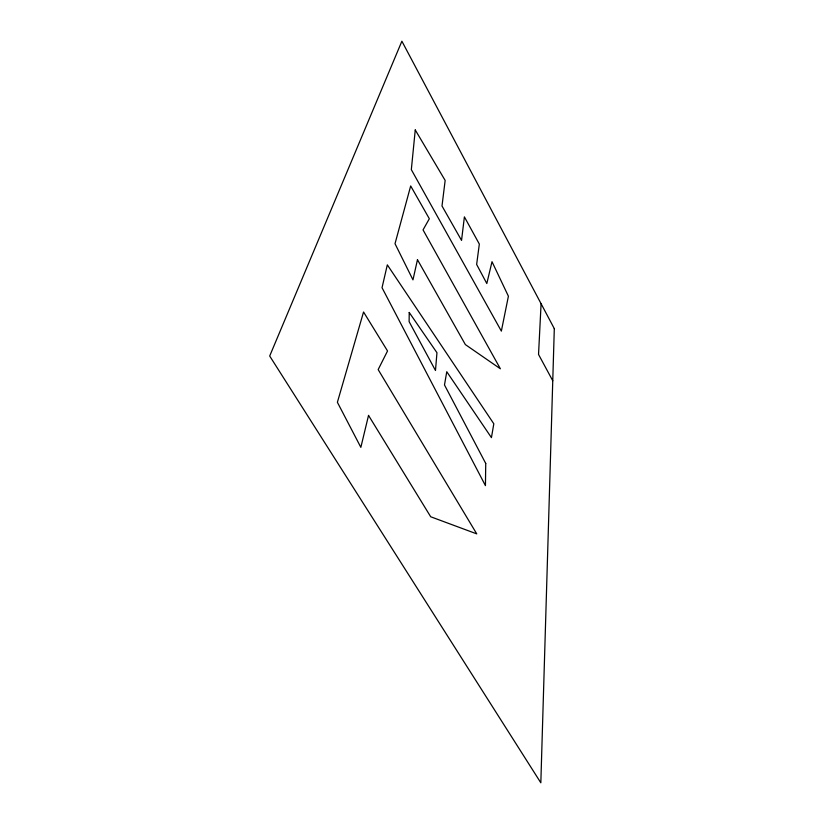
<?xml version="1.0" encoding="UTF-8"?>
<svg xmlns="http://www.w3.org/2000/svg" width="824" height="824" viewBox="0 0 824 824"><rect width="100%" height="100%" fill="white"/><g stroke="black" fill="none" stroke-linecap="round" stroke-linejoin="round"><path stroke-width="1.24" d="M541.09 303.706L538.536 354.444L552.76 380.76M409.229 312.471L409.116 321.638L435.484 370.491L436.957 352.724L409.229 312.471M485.738 463.449L485.439 485.635L382.037 287.72L387.321 264.844L493.813 423.783L491.434 437.626L446.773 371.727L444.486 384.952L485.738 463.449M554.305 328.642L540.832 782.8L269.695 356.019L401.885 41.2L554.305 328.642M415.255 129.955L411.331 169.641L501.353 331.104L508.408 296.218L492.01 261.702L486.809 283.538L476.643 264.452L479.331 244.079L464.396 216.877L461.543 240.392L442.004 205.979L445.156 180.425L415.255 129.955M417.469 259.704L412.968 279.861L395.015 243.698L410.682 185.956L429.335 218.751L423.042 229.896L500.374 368.781L465.364 344.587L417.469 259.704M368.534 415.409L360.85 447.35L337.387 402.297L363.549 311.987L387.538 350.973L378.164 369.595L476.746 533.87L430.695 516.761L368.534 415.409"/></g></svg>
